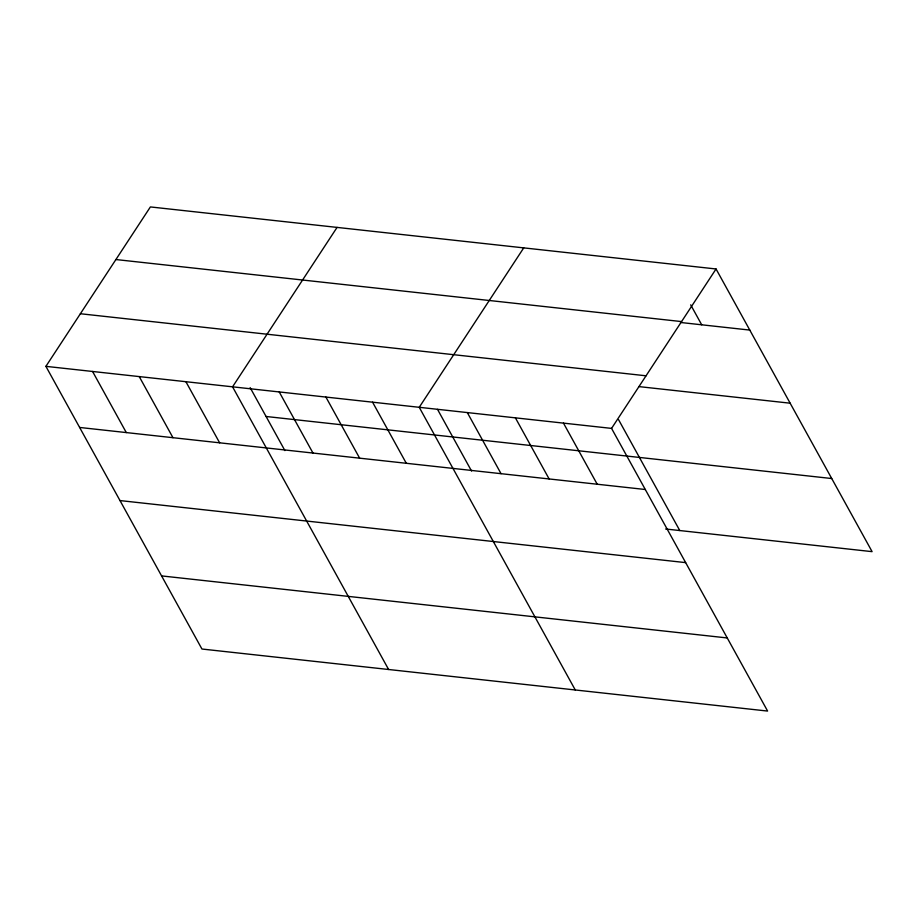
<?xml version="1.0" encoding="UTF-8"?>
<svg xmlns="http://www.w3.org/2000/svg" width="918" height="918" viewBox="0 0 918 918"><rect width="100%" height="100%" fill="white"/><g stroke="black" fill="none" stroke-linecap="round" stroke-linejoin="round"><path stroke-width="1.38" d="M45.9 366.351L611.56 428.396L767.609 711.071L201.949 649.026L45.9 366.351L150.391 206.929L716.051 268.974L872.1 551.649L665.63 528.997M337.067 227.4L232.564 386.834L388.612 669.497M523.73 247.883L419.239 407.305L575.276 689.98M611.56 428.396L716.051 268.974M115.909 259.542L681.569 321.587M680.49 322.47L749.788 330.078M80.382 313.738L646.043 375.795M638.836 386.593L790.146 403.197M266.071 416.485L831.731 478.53M79.625 427.455L645.285 489.501M119.994 500.574L685.654 562.619M161.579 575.907L727.24 637.953M690.692 304.845L701.708 324.8M618.617 419.767L679.779 530.547M563.48 423.129L597.205 484.222M515.4 417.851L549.125 478.955M467.319 412.584L501.044 473.677M437.496 409.336L471.577 471.083M372.57 402.187L406.295 463.28M325.901 397.069L359.626 458.162M279.233 391.952L312.969 453.044M250.132 387.603L284.913 450.6M185.906 381.716L219.631 442.809M139.238 376.587L172.963 437.691M92.569 371.469L126.294 432.573"/></g></svg>
